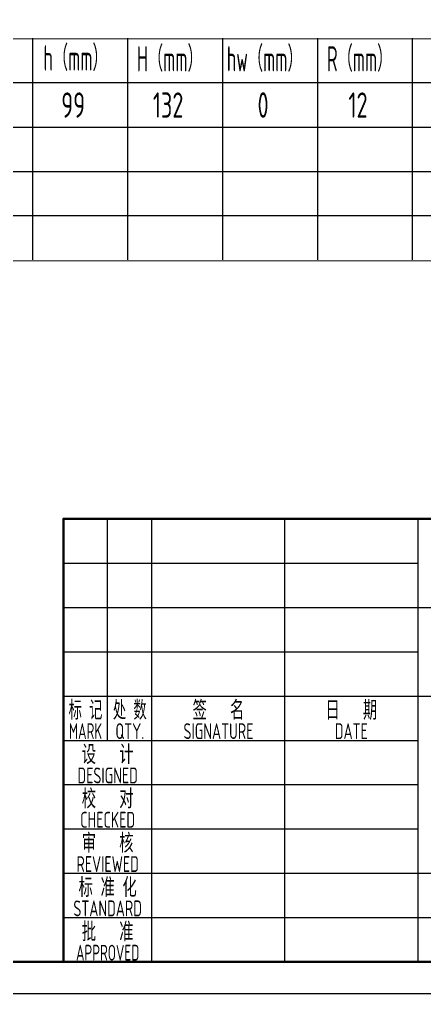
# Model space of a CAD drawing. Header units: millimetres. Extents: x 2286 to 2706, y 1359 to 1656.
# Drawn here: x 2513.6 to 2577.6, y 1359.2 to 1513 of the extents above; entities that cross this region are included whole.
import ezdxf
from ezdxf.enums import TextEntityAlignment as Align

# ---------------------------------------------------------------- set-up
doc = ezdxf.new("R2010")
doc.units = ezdxf.units.MM
for name, color, linetype, lineweight in [('1粗实线', 7, 'Continuous', 30), ('7文本', 2, 'Continuous', 18), ('8标注', 3, 'Continuous', 18), ('9图表', 4, 'Continuous', 18)]:
    doc.layers.add(name, color=color, linetype=linetype, lineweight=lineweight)
doc.styles.add('lanpec', font='bpec_e.shx', dxfattribs={"width": 0.75, "bigfont": 'hztxt.shx'})

# ---------------------------------------------------------------- blocks, each defined once
blk = doc.blocks.new('A3-零部件图-LANPEC-AUTOPRINT')
at = {"layer": '1粗实线'}
blk.add_lwpolyline([(-395, 5), (-5, 5), (-5, 292), (-395, 292)], close=True, dxfattribs=at)
at = {"layer": '9图表'}
blk.add_lwpolyline([(-420, 0), (0, 0), (0, 297), (-420, 297)], close=True, dxfattribs=at)
blk = doc.blocks.new('蓝滨、蓝科零件图标题栏模板')
at = {"layer": '1粗实线'}
blk.add_lwpolyline([(-180, 0), (0, 0), (0, 70), (-180, 70)], close=True, dxfattribs=at)
at = {"layer": '9图表'}
for p, q in [((-173, 35), (-173, 70)), ((-166, 0), (-166, 70)), ((-145, 0), (-145, 70)), ((-124, 70), (-124, 0)), ((-180, 63), (-124, 63)), ((-180, 56), (-124, 56)), ((-124, 56), (0, 56)), ((-180, 49), (-124, 49)), ((-180, 42), (0, 42)), ((-180, 35), (-124, 35)), ((-180, 28), (-124, 28)), ((-180, 21), (-124, 21)), ((-180, 21), (-124, 21)), ((-180, 14), (-124, 14)), ((-180, 14), (0, 14)), ((-180, 7), (0, 7))]:
    blk.add_line(p, q, dxfattribs=at)
at = {"layer": '7文本', "style": 'lanpec'}
for tag, height, width, p in [('设计证书号', 4, 0.7, (-15.5, 38.5, 0)), ('设计签名', 4, 0.75, (-155.5, 31.5, 0)), ('设计日期', 4, 0.75, (-134.5, 31.5, 0)), ('项目编号', 4, 0.75, (-15.5, 31.5, 0)), ('名称', 5, 0.75, (-84, 30)), ('校对签名', 4, 0.75, (-155.5, 24.5, 0)), ('校对日期', 4, 0.75, (-134.5, 24.5, 0)), ('规格', 5, 0.75, (-84, 24)), ('产品编号', 4, 0.75, (-15.5, 24.5, 0)), ('审核签名', 4, 0.75, (-155.5, 17.5, 0)), ('审核日期', 4, 0.75, (-134.5, 17.5, 0)), ('设计阶段', 4, 0.75, (-15.5, 17.5, 0)), ('材料', 4, 0.75, (-54, 10.5, 0)), ('图幅', 4, 0.75, (-25.5, 10.5, 0)), ('比例', 4, 0.75, (-5, 10.5, 0)), ('重量', 4, 0.75, (-50.5, 3.5, 0)), ('REV', 3, 0.75, (-25.5, 3.5, 0))]:
    blk.add_attdef(tag, text='', height=height, dxfattribs=dict(at, width=width)).set_placement(p, align=Align.MIDDLE_CENTER)
at = {"layer": '7文本', "style": 'lanpec', "width": 0.75}
for tag, p in [('图号', (-110.5, 10.5)), ('文件编号', (-110.5, 3.5, 0))]:
    blk.add_attdef(tag, text='', height=4, dxfattribs=at).set_placement(p, align=Align.MIDDLE_LEFT)
at = {"layer": '9图表', "style": 'lanpec'}
for s, height, width, p in [('标 记', 3, 0.7, (-176.5, 39.75, 0)), ('处 数', 3, 0.7, (-169.5, 39.75, 0)), ('签   名', 3, 0.75, (-155.5, 39.75, 0)), ('日   期', 3, 0.75, (-134.5, 39.75, 0)), ('MARK', 2.5, 0.7, (-176.5, 36.45, 0)), ('QTY.', 2.5, 0.75, (-169.5, 36.45, 0)), ('SIGNATURE', 2.5, 0.75, (-155.5, 36.45, 0)), ('DATE', 2.5, 0.75, (-134.5, 36.45, 0)), ('设   计', 3, 0.75, (-173, 32.75)), ('DESIGNED', 2.5, 0.75, (-173, 29.45)), ('校   对', 3, 0.75, (-173, 25.75)), ('CHECKED', 2.5, 0.75, (-173, 22.45)), ('审   核', 3, 0.75, (-173, 18.75)), ('REVIEWED', 2.5, 0.75, (-173, 15.45)), ('标 准 化', 3, 0.75, (-173, 11.75)), ('STANDARD', 2.5, 0.75, (-173, 8.45)), ('批   准', 3, 0.75, (-173, 4.75)), ('APPROVED', 2.5, 0.7, (-173, 1.45))]:
    blk.add_text(s, height=height, dxfattribs=dict(at, width=width)).set_placement(p, align=Align.MIDDLE_CENTER)

msp = doc.modelspace()

# ---------------------------------------------------------------- linework, layer by layer
at = {"layer": '9图表', "color": 4, "ltscale": 0.5}
for p, q in [((2665.85, 1509.875), (2348.475, 1510.06)), ((2515.686, 1510.073), (2515.686, 1475.073)), ((2530.686, 1510.073), (2530.686, 1475.073)), ((2545.686, 1510.073), (2545.686, 1475.073)), ((2560.686, 1510.073), (2560.686, 1475.073)), ((2575.686, 1510.073), (2575.686, 1475.073)), ((2348.478, 1503.071), (2665.85, 1503.071)), ((2348.45, 1496.021), (2665.85, 1496.021)), ((2348.45, 1489.043), (2665.85, 1489.043)), ((2348.481, 1482.065), (2665.85, 1482.065)), ((2348.456, 1475.036), (2665.85, 1474.875))]:
    msp.add_line(p, q, dxfattribs=at)

# ---------------------------------------------------------------- block references
msp.add_blockref('A3-零部件图-LANPEC-AUTOPRINT', (2705.557, 1359.154))
msp.add_blockref('A3-零部件图-LANPEC-AUTOPRINT', (2705.557, 1359.154))
at = {"layer": '8标注'}
msp.add_blockref('蓝滨、蓝科零件图标题栏模板', (2700.557, 1364.154), dxfattribs=at)

# ---------------------------------------------------------------- texts
at = {"layer": '7文本', "color": 4, "style": 'lanpec', "width": 0.6}
for s, p in [('h（mm）', (2522.485, 1506.959)), ('H（mm）', (2537.37, 1506.832)), ('hw（mm）', (2552.37, 1506.832)), ('R（mm）', (2567.37, 1506.832))]:
    msp.add_text(s, height=4, dxfattribs=at).set_placement(p, align=Align.MIDDLE_CENTER)
at = {"layer": '7文本', "style": 'lanpec', "width": 0.75}
for s, p in [('99', (2522.113, 1499.525)), ('132', (2537.113, 1499.525)), ('0', (2552.113, 1499.525)), ('12', (2567.113, 1499.525))]:
    msp.add_text(s, height=4, dxfattribs=at).set_placement(p, align=Align.MIDDLE_CENTER)

doc.saveas('drawing.dxf')
